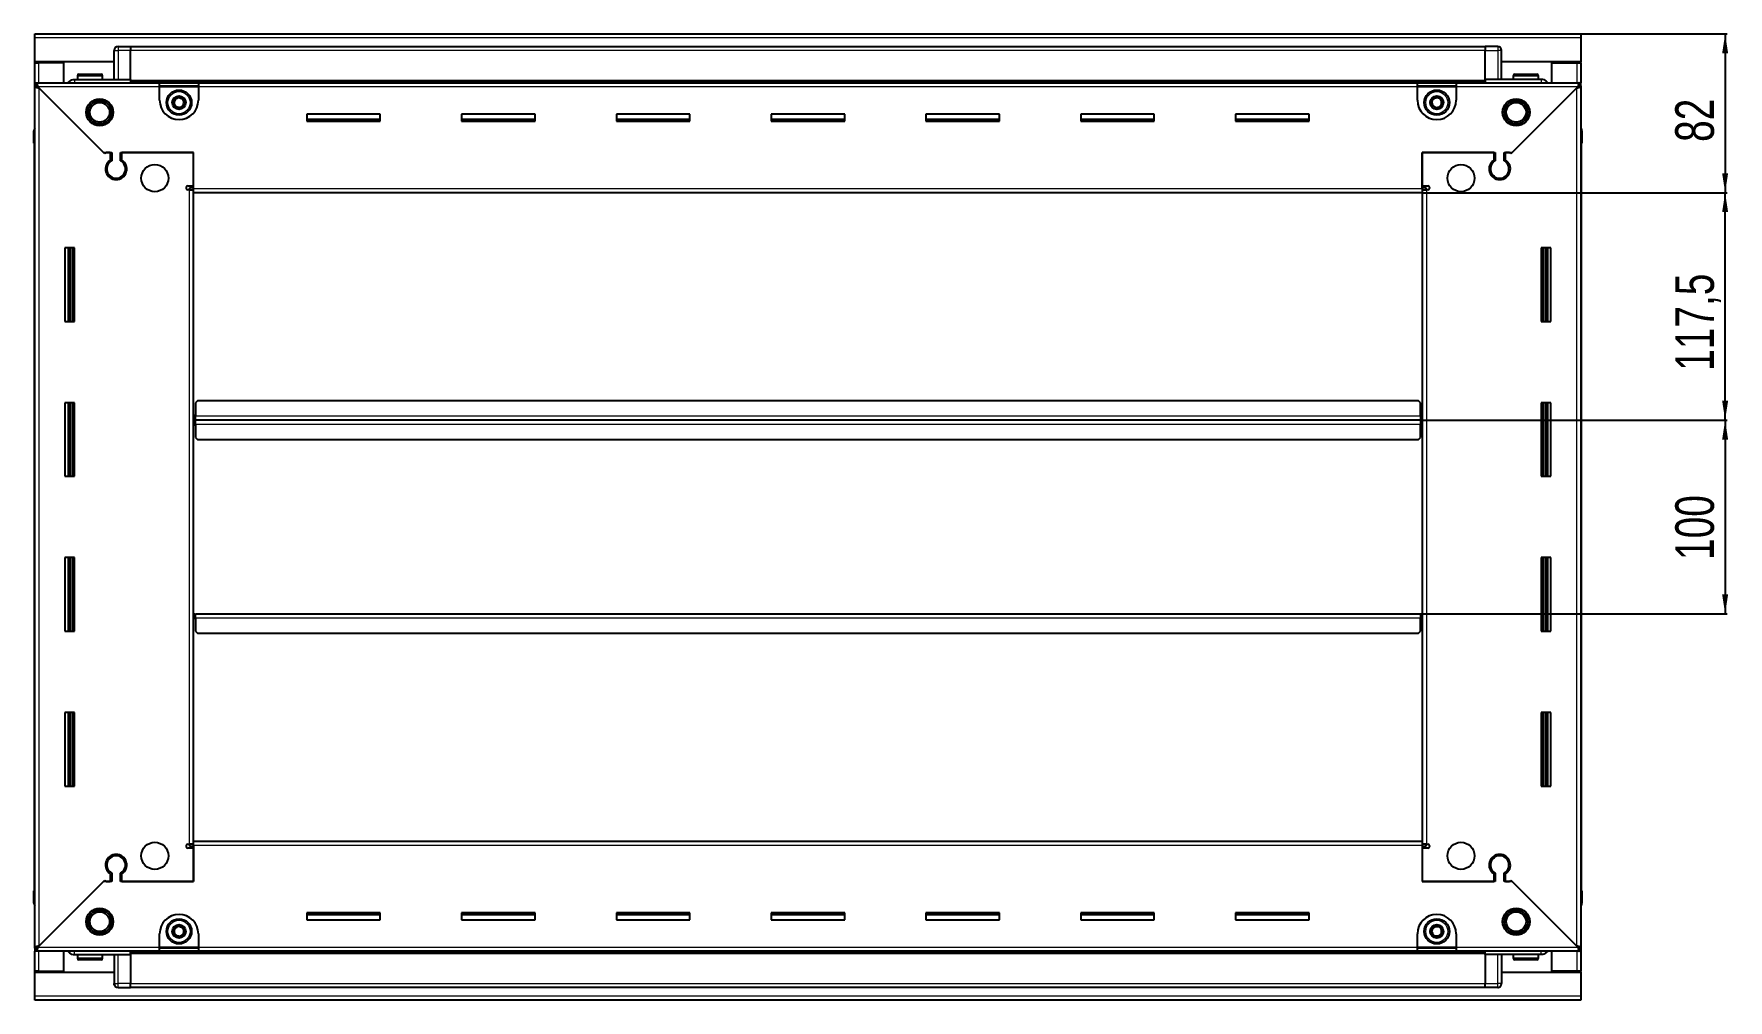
# Model space of a CAD drawing. Header units: millimetres. Extents: x 834 to 4467, y -609 to 1874.
# Drawn here: x 3591 to 4467, y 1227 to 1726 of the extents above; entities that cross this region are included whole.
import ezdxf

# ---------------------------------------------------------------- set-up
doc = ezdxf.new("R2010")
doc.units = ezdxf.units.MM
doc.layers.add('FORMAT', color=7, linetype='Continuous')
doc.styles.add('SLDTEXTSTYLE0', font='TXT', dxfattribs={"width": 0.75})
doc.dimstyles.new('SLDDIMSTYLE0', dxfattribs={"dimtxt": 20, "dimasz": 10, "dimexe": 0, "dimexo": 0.0625, "dimgap": 5, "dimtad": 2, "dimdec": 1, "dimrnd": 1e-09, "dimzin": 12, "dimdsep": 46, "dimtxsty": 'SLDTEXTSTYLE0', "dimsah": 1, "dimcen": 0.09, "dimadec": 0, "dimazin": 3, "dimtfac": 1, "dimtofl": 0, "dimtmove": 0, "dimatfit": 3, "dimfxl": 0, "dimfrac": 2, "dimtolj": 1, "dimtzin": 12, "dimarcsym": 0})

# ---------------------------------------------------------------- blocks, each defined once
blk = doc.blocks.new('_D_5')
at = {"layer": 'FORMAT'}
for p, q in [((4390.78, 1726.26), (4466.27, 1726.26)), ((4465.27, 1726.26), (4465.27, 1644.26)), ((4308.78, 1644.26), (4466.27, 1644.26))]:
    blk.add_line(p, q, dxfattribs=at)
for points in [[(4465.27, 1726.26), (4463.73, 1716.26), (4466.81, 1716.26)], [(4465.27, 1644.26), (4466.81, 1654.26), (4463.73, 1654.26)]]:
    blk.add_solid(points, dxfattribs=at)
at = {"layer": 'FORMAT', "insert": (4439.49, 1670.48), "char_height": 20, "attachment_point": 1, "rotation": 90, "style": 'SLDTEXTSTYLE0'}
blk.add_mtext('82', dxfattribs=at)
blk = doc.blocks.new('_D_6')
at = {"layer": 'FORMAT'}
for p, q in [((4308.78, 1644.26), (4466.27, 1644.26)), ((4465.27, 1526.76), (4465.27, 1644.26)), ((4307.78, 1526.76), (4466.27, 1526.76))]:
    blk.add_line(p, q, dxfattribs=at)
for points in [[(4465.27, 1644.26), (4463.73, 1634.26), (4466.81, 1634.26)], [(4465.27, 1526.76), (4466.81, 1536.76), (4463.73, 1536.76)]]:
    blk.add_solid(points, dxfattribs=at)
at = {"layer": 'FORMAT', "insert": (4439.49, 1552.26), "char_height": 20, "attachment_point": 1, "rotation": 90, "style": 'SLDTEXTSTYLE0'}
blk.add_mtext('117,5', dxfattribs=at)
blk = doc.blocks.new('_D_7')
at = {"layer": 'FORMAT'}
for p, q in [((4307.78, 1526.76), (4466.27, 1526.76)), ((4465.27, 1526.76), (4465.27, 1426.76)), ((4307.78, 1426.76), (4466.27, 1426.76))]:
    blk.add_line(p, q, dxfattribs=at)
for points in [[(4465.27, 1526.76), (4463.73, 1516.76), (4466.81, 1516.76)], [(4465.27, 1426.76), (4466.81, 1436.76), (4463.73, 1436.76)]]:
    blk.add_solid(points, dxfattribs=at)
at = {"layer": 'FORMAT', "insert": (4439.49, 1454.59), "char_height": 20, "attachment_point": 1, "rotation": 90, "style": 'SLDTEXTSTYLE0'}
blk.add_mtext('100', dxfattribs=at)

msp = doc.modelspace()

# ---------------------------------------------------------------- linework, layer by layer
at = {"color": 7, "linetype": 'Continuous', "lineweight": 25}
for p, q in [((3591.77, 1724.16), (3591.77, 1726.26)), ((3591.77, 1726.26), (4390.77, 1726.26)), ((4390.77, 1726.26), (4390.77, 1724.16)), ((3591.77, 1711.76), (3591.77, 1724.16)), ((3632.77, 1702.76), (3632.77, 1717.76)), ((3633.45, 1719.26), (3633.45, 1719.26)), ((3634.77, 1719.76), (3641.27, 1719.76)), ((3634.77, 1719.76), (3641.27, 1719.76)), ((3641.27, 1719.76), (3641.27, 1719.76)), ((3641.27, 1719.76), (3641.27, 1719.76)), ((3641.27, 1719.76), (3641.27, 1717.76)), ((4341.27, 1719.61), (3641.27, 1719.61)), ((3641.27, 1702.76), (3641.27, 1717.76)), ((4341.27, 1719.76), (4341.27, 1719.76)), ((4347.77, 1719.76), (4341.27, 1719.76)), ((4347.77, 1719.76), (4341.27, 1719.76)), ((4341.27, 1719.76), (4341.27, 1717.76)), ((4341.27, 1702.76), (4341.27, 1717.76)), ((4349.77, 1717.76), (4349.77, 1717.76)), ((4349.77, 1702.76), (4349.77, 1717.76)), ((4390.77, 1724.16), (4390.77, 1711.76)), ((3632.77, 1711.76), (3591.77, 1711.76)), ((3591.77, 1711.26), (3591.77, 1711.76)), ((3591.77, 1711.26), (3593.87, 1711.26)), ((3591.77, 1701.01), (3591.77, 1711.26)), ((3593.27, 1711.26), (3593.27, 1711.76)), ((3606.77, 1711.26), (3593.87, 1711.26)), ((3606.77, 1701.01), (3606.77, 1711.26)), ((4390.77, 1711.76), (4349.77, 1711.76)), ((4375.77, 1711.26), (4388.67, 1711.26)), ((4375.77, 1701.01), (4375.77, 1711.26)), ((4388.67, 1711.26), (4390.77, 1711.26)), ((4389.27, 1711.26), (4389.27, 1711.76)), ((4390.77, 1711.26), (4390.77, 1711.76)), ((4390.77, 1711.26), (4390.77, 1701.01)), ((3591.77, 1699.51), (3591.77, 1701.01)), ((3591.77, 1701.01), (3592.77, 1701.01)), ((3591.77, 1699.01), (3591.77, 1699.51)), ((3591.77, 1699.51), (3592.77, 1699.51)), ((3591.77, 1254.51), (3591.77, 1699.01)), ((3593.27, 1699.01), (3591.77, 1699.01)), ((3592.77, 1701.01), (3656.27, 1701.01)), ((3592.77, 1699.51), (3592.77, 1701.01)), ((3593.37, 1698.91), (3627.27, 1665.01)), ((3612.27, 1702.76), (3641.27, 1702.76)), ((3613.77, 1704.66), (3613.77, 1702.76)), ((3614.57, 1705.46), (3625.97, 1705.46)), ((3626.77, 1702.76), (3626.77, 1704.66)), ((3641.27, 1702.76), (3641.27, 1702.26)), ((3641.27, 1701.61), (4341.27, 1701.61)), ((3656.27, 1698.91), (3656.27, 1701.01)), ((3656.27, 1701.01), (3676.27, 1701.01)), ((3656.27, 1699.51), (3676.27, 1699.51)), ((3656.27, 1692.01), (3656.27, 1698.91)), ((3676.27, 1701.01), (4306.27, 1701.01)), ((3676.27, 1701.01), (3676.27, 1698.91)), ((3676.27, 1698.91), (3676.27, 1692.01)), ((4306.27, 1698.91), (4306.27, 1701.01)), ((4306.27, 1701.01), (4326.27, 1701.01)), ((4306.27, 1699.51), (4326.27, 1699.51)), ((4306.27, 1692.01), (4306.27, 1698.91)), ((4326.27, 1701.01), (4389.77, 1701.01)), ((4326.27, 1701.01), (4326.27, 1698.91)), ((4326.27, 1698.91), (4326.27, 1692.01)), ((4341.27, 1702.76), (4341.27, 1702.26)), ((4370.27, 1702.76), (4341.27, 1702.76)), ((4355.27, 1665.01), (4389.17, 1698.91)), ((4355.77, 1704.66), (4355.77, 1702.76)), ((4356.57, 1705.46), (4367.97, 1705.46)), ((4368.77, 1702.76), (4368.77, 1704.66)), ((4389.27, 1699.01), (4390.77, 1699.01)), ((4389.77, 1699.51), (4389.77, 1701.01)), ((4389.77, 1701.01), (4390.77, 1701.01)), ((4389.77, 1699.51), (4390.77, 1699.51)), ((4390.77, 1699.51), (4390.77, 1701.01)), ((4390.77, 1699.51), (4390.77, 1699.01)), ((4390.77, 1699.01), (4390.77, 1254.51)), ((3627.97, 1664.31), (3593.87, 1698.41)), ((4388.67, 1698.41), (4354.57, 1664.31)), ((3770.27, 1684.76), (3732.27, 1684.76)), ((3732.27, 1684.76), (3732.27, 1681.26)), ((3770.27, 1682.01), (3732.27, 1682.01)), ((3732.27, 1681.26), (3770.27, 1681.26)), ((3770.27, 1681.26), (3770.27, 1684.76)), ((3850.27, 1684.76), (3812.27, 1684.76)), ((3812.27, 1684.76), (3812.27, 1681.26)), ((3850.27, 1682.01), (3812.27, 1682.01)), ((3812.27, 1681.26), (3850.27, 1681.26)), ((3850.27, 1681.26), (3850.27, 1684.76)), ((3930.27, 1684.76), (3892.27, 1684.76)), ((3892.27, 1684.76), (3892.27, 1681.26)), ((3930.27, 1682.01), (3892.27, 1682.01)), ((3892.27, 1681.26), (3930.27, 1681.26)), ((3930.27, 1681.26), (3930.27, 1684.76)), ((4010.27, 1684.76), (3972.27, 1684.76)), ((3972.27, 1684.76), (3972.27, 1681.26)), ((4010.27, 1682.01), (3972.27, 1682.01)), ((3972.27, 1681.26), (4010.27, 1681.26)), ((4010.27, 1681.26), (4010.27, 1684.76)), ((4090.27, 1684.76), (4052.27, 1684.76)), ((4052.27, 1684.76), (4052.27, 1681.26)), ((4090.27, 1682.01), (4052.27, 1682.01)), ((4052.27, 1681.26), (4090.27, 1681.26)), ((4090.27, 1681.26), (4090.27, 1684.76)), ((4170.27, 1684.76), (4132.27, 1684.76)), ((4132.27, 1684.76), (4132.27, 1681.26)), ((4170.27, 1682.01), (4132.27, 1682.01)), ((4132.27, 1681.26), (4170.27, 1681.26)), ((4170.27, 1681.26), (4170.27, 1684.76)), ((4250.27, 1684.76), (4212.27, 1684.76)), ((4212.27, 1684.76), (4212.27, 1681.26)), ((4250.27, 1682.01), (4212.27, 1682.01)), ((4212.27, 1681.26), (4250.27, 1681.26)), ((4250.27, 1681.26), (4250.27, 1684.76)), ((3591.27, 1676.26), (3591.27, 1669.76)), ((3591.27, 1669.76), (3591.27, 1676.26)), ((4390.77, 1677.58), (4390.77, 1677.58)), ((4391.27, 1676.26), (4391.27, 1669.76)), ((4391.27, 1669.76), (4391.27, 1676.26)), ((3591.27, 1669.76), (3591.27, 1669.76)), ((3591.77, 1669.76), (3591.27, 1669.76)), ((3591.42, 1669.76), (3591.42, 1283.76)), ((3627.27, 1665.01), (3631.47, 1665.01)), ((3628.67, 1665.01), (3627.97, 1664.31)), ((3630.77, 1665.01), (3628.67, 1665.01)), ((3630.77, 1665.01), (3630.77, 1661.12)), ((3631.47, 1665.01), (3631.47, 1660.72)), ((3636.07, 1665.01), (3673.77, 1665.01)), ((3636.07, 1660.72), (3636.07, 1665.01)), ((3636.77, 1661.12), (3636.77, 1665.01)), ((3673.77, 1665.01), (3636.77, 1665.01)), ((3673.77, 1646.36), (3673.77, 1665.01)), ((3673.77, 1647.76), (3673.77, 1665.01)), ((4308.77, 1665.01), (4346.47, 1665.01)), ((4308.77, 1646.36), (4308.77, 1665.01)), ((4308.77, 1665.01), (4308.77, 1647.76)), ((4345.77, 1665.01), (4308.77, 1665.01)), ((4345.77, 1665.01), (4345.77, 1661.12)), ((4346.47, 1665.01), (4346.47, 1660.72)), ((4351.07, 1665.01), (4355.27, 1665.01)), ((4351.07, 1660.72), (4351.07, 1665.01)), ((4353.87, 1665.01), (4351.77, 1665.01)), ((4351.77, 1661.12), (4351.77, 1665.01)), ((4354.57, 1664.31), (4353.87, 1665.01)), ((4390.77, 1669.76), (4391.27, 1669.76)), ((4391.12, 1283.76), (4391.12, 1669.76)), ((4391.27, 1669.76), (4391.27, 1669.76)), ((4391.27, 1669.76), (4391.27, 1669.76)), ((3631.77, 1652.14), (3631.77, 1651.38)), ((3670.92, 1647.76), (3673.77, 1647.76)), ((3673.77, 1646.76), (3671.77, 1646.76)), ((3671.77, 1646.76), (3671.77, 1645.76)), ((3673.77, 1644.26), (3673.77, 1646.36)), ((4308.77, 1647.76), (4311.62, 1647.76)), ((4310.77, 1646.76), (4308.77, 1646.76)), ((4308.77, 1646.36), (4308.77, 1644.26)), ((4310.77, 1645.76), (4310.77, 1646.76)), ((4350.77, 1652.14), (4350.77, 1651.38)), ((3671.67, 1645.76), (3670.92, 1645.76)), ((3671.67, 1645.76), (3673.77, 1645.76)), ((4308.77, 1644.26), (3673.77, 1644.26)), ((3673.77, 1309.26), (3673.77, 1644.26)), ((4308.77, 1645.76), (4310.87, 1645.76)), ((4308.77, 1644.26), (4308.77, 1309.26)), ((4311.62, 1645.76), (4310.87, 1645.76)), ((3612.27, 1615.76), (3607.27, 1615.76)), ((3607.27, 1615.76), (3607.27, 1577.76)), ((3609.42, 1577.76), (3609.42, 1615.76)), ((3611.21, 1577.76), (3611.21, 1615.76)), ((3611.25, 1577.76), (3611.25, 1615.76)), ((3612.27, 1577.76), (3612.27, 1615.76)), ((4370.27, 1615.76), (4370.27, 1577.76)), ((4375.27, 1615.76), (4370.27, 1615.76)), ((4371.29, 1615.76), (4371.29, 1577.76)), ((4371.33, 1615.76), (4371.33, 1577.76)), ((4373.12, 1615.76), (4373.12, 1577.76)), ((4375.27, 1577.76), (4375.27, 1615.76)), ((3607.27, 1577.76), (3612.27, 1577.76)), ((4370.27, 1577.76), (4375.27, 1577.76)), ((3612.27, 1535.76), (3607.27, 1535.76)), ((3607.27, 1535.76), (3607.27, 1497.76)), ((3609.42, 1497.76), (3609.42, 1535.76)), ((3611.21, 1497.76), (3611.21, 1535.76)), ((3611.25, 1497.76), (3611.25, 1535.76)), ((3612.27, 1497.76), (3612.27, 1535.76)), ((3675.77, 1536.76), (3674.77, 1535.76)), ((3674.77, 1535.76), (3674.77, 1528.86)), ((4306.77, 1536.76), (3675.77, 1536.76)), ((4307.77, 1535.76), (4306.77, 1536.76)), ((4307.77, 1528.86), (4307.77, 1535.76)), ((4370.27, 1535.76), (4370.27, 1497.76)), ((4375.27, 1535.76), (4370.27, 1535.76)), ((4371.29, 1535.76), (4371.29, 1497.76)), ((4371.33, 1535.76), (4371.33, 1497.76)), ((4373.12, 1535.76), (4373.12, 1497.76)), ((4375.27, 1497.76), (4375.27, 1535.76)), ((3674.52, 1526.76), (3673.77, 1526.76)), ((3674.77, 1529.61), (3674.52, 1529.61)), ((3674.52, 1529.61), (3674.52, 1526.76)), ((3674.52, 1526.76), (3674.52, 1523.91)), ((3674.52, 1523.91), (3674.77, 1523.91)), ((3674.77, 1526.76), (3674.77, 1528.86)), ((3674.77, 1524.66), (3674.77, 1526.76)), ((4307.77, 1526.76), (3674.77, 1526.76)), ((3674.77, 1524.66), (3674.77, 1517.76)), ((4308.02, 1529.61), (4307.77, 1529.61)), ((4307.77, 1528.86), (4307.77, 1526.76)), ((4307.77, 1526.76), (4307.77, 1524.66)), ((4307.77, 1517.76), (4307.77, 1524.66)), ((4307.77, 1523.91), (4308.02, 1523.91)), ((4308.02, 1526.76), (4308.02, 1529.61)), ((4308.02, 1523.91), (4308.02, 1526.76)), ((4308.77, 1526.76), (4308.02, 1526.76)), ((3674.77, 1517.76), (3675.77, 1516.76)), ((3675.77, 1516.76), (4306.77, 1516.76)), ((4306.77, 1516.76), (4307.77, 1517.76)), ((3607.27, 1497.76), (3612.27, 1497.76)), ((4370.27, 1497.76), (4375.27, 1497.76)), ((3612.27, 1455.76), (3607.27, 1455.76)), ((3607.27, 1455.76), (3607.27, 1417.76)), ((3609.42, 1417.76), (3609.42, 1455.76)), ((3611.21, 1417.76), (3611.21, 1455.76)), ((3611.25, 1417.76), (3611.25, 1455.76)), ((3612.27, 1417.76), (3612.27, 1455.76)), ((4370.27, 1455.76), (4370.27, 1417.76)), ((4375.27, 1455.76), (4370.27, 1455.76)), ((4371.29, 1455.76), (4371.29, 1417.76)), ((4371.33, 1455.76), (4371.33, 1417.76)), ((4373.12, 1455.76), (4373.12, 1417.76)), ((4375.27, 1417.76), (4375.27, 1455.76)), ((3673.77, 1426.76), (3674.52, 1426.76)), ((3674.52, 1426.76), (3674.52, 1423.91)), ((3674.52, 1423.91), (3674.77, 1423.91)), ((3674.77, 1424.66), (3674.77, 1426.76)), ((3674.77, 1426.76), (4307.77, 1426.76)), ((3674.77, 1424.66), (3674.77, 1417.76)), ((4307.77, 1426.76), (4307.77, 1424.66)), ((4307.77, 1417.76), (4307.77, 1424.66)), ((4307.77, 1423.91), (4308.02, 1423.91)), ((4308.02, 1423.91), (4308.02, 1426.76)), ((4308.02, 1426.76), (4308.77, 1426.76)), ((3607.27, 1417.76), (3612.27, 1417.76)), ((3674.77, 1417.76), (3675.77, 1416.76)), ((3675.77, 1416.76), (4306.77, 1416.76)), ((4306.77, 1416.76), (4307.77, 1417.76)), ((4370.27, 1417.76), (4375.27, 1417.76)), ((3612.27, 1375.76), (3607.27, 1375.76)), ((3607.27, 1375.76), (3607.27, 1337.76)), ((3609.42, 1337.76), (3609.42, 1375.76)), ((3611.21, 1337.76), (3611.21, 1375.76)), ((3611.25, 1337.76), (3611.25, 1375.76)), ((3612.27, 1337.76), (3612.27, 1375.76)), ((4370.27, 1375.76), (4370.27, 1337.76)), ((4375.27, 1375.76), (4370.27, 1375.76)), ((4371.29, 1375.76), (4371.29, 1337.76)), ((4371.33, 1375.76), (4371.33, 1337.76)), ((4373.12, 1375.76), (4373.12, 1337.76)), ((4375.27, 1337.76), (4375.27, 1375.76)), ((3607.27, 1337.76), (3612.27, 1337.76)), ((4370.27, 1337.76), (4375.27, 1337.76)), ((3670.92, 1307.76), (3671.67, 1307.76)), ((3673.77, 1305.76), (3670.92, 1305.76)), ((3673.77, 1307.76), (3671.67, 1307.76)), ((3671.77, 1307.76), (3671.77, 1306.76)), ((3671.77, 1306.76), (3673.77, 1306.76)), ((3673.77, 1307.16), (3673.77, 1309.26)), ((3673.77, 1309.26), (4308.77, 1309.26)), ((3673.77, 1307.16), (3673.77, 1288.51)), ((3673.77, 1288.51), (3673.77, 1305.76)), ((4308.77, 1309.26), (4308.77, 1307.16)), ((4310.87, 1307.76), (4308.77, 1307.76)), ((4308.77, 1307.16), (4308.77, 1288.51)), ((4308.77, 1306.76), (4310.77, 1306.76)), ((4308.77, 1305.76), (4308.77, 1288.51)), ((4311.62, 1305.76), (4308.77, 1305.76)), ((4310.77, 1306.76), (4310.77, 1307.76)), ((4310.87, 1307.76), (4311.62, 1307.76)), ((3631.77, 1302.13), (3631.77, 1301.37)), ((4350.77, 1302.13), (4350.77, 1301.37)), ((3627.27, 1288.51), (3593.37, 1254.61)), ((3593.87, 1255.11), (3627.97, 1289.21)), ((3631.47, 1288.51), (3627.27, 1288.51)), ((3627.97, 1289.21), (3628.67, 1288.51)), ((3628.67, 1288.51), (3630.77, 1288.51)), ((3630.77, 1292.4), (3630.77, 1288.51)), ((3631.47, 1292.79), (3631.47, 1288.51)), ((3636.07, 1288.51), (3636.07, 1292.79)), ((3673.77, 1288.51), (3636.07, 1288.51)), ((3636.77, 1288.51), (3636.77, 1292.4)), ((3636.77, 1288.51), (3673.77, 1288.51)), ((4346.47, 1288.51), (4308.77, 1288.51)), ((4308.77, 1288.51), (4345.77, 1288.51)), ((4345.77, 1292.4), (4345.77, 1288.51)), ((4346.47, 1292.79), (4346.47, 1288.51)), ((4351.07, 1288.51), (4351.07, 1292.79)), ((4355.27, 1288.51), (4351.07, 1288.51)), ((4351.77, 1288.51), (4351.77, 1292.4)), ((4351.77, 1288.51), (4353.87, 1288.51)), ((4353.87, 1288.51), (4354.57, 1289.21)), ((4354.57, 1289.21), (4388.67, 1255.11)), ((4389.17, 1254.61), (4355.27, 1288.51)), ((3591.27, 1283.76), (3591.27, 1283.76)), ((3591.27, 1277.26), (3591.27, 1283.76)), ((3591.27, 1283.76), (3591.27, 1283.76)), ((3591.27, 1283.76), (3591.27, 1277.26)), ((3591.77, 1283.76), (3591.27, 1283.76)), ((4390.77, 1283.76), (4391.27, 1283.76)), ((4391.27, 1283.76), (4391.27, 1283.76)), ((4391.27, 1277.26), (4391.27, 1283.76)), ((4391.27, 1283.76), (4391.27, 1277.26)), ((3591.77, 1275.93), (3591.77, 1275.93)), ((3770.27, 1272.26), (3732.27, 1272.26)), ((3732.27, 1272.26), (3732.27, 1268.76)), ((3732.27, 1271.51), (3770.27, 1271.51)), ((3770.27, 1268.76), (3770.27, 1272.26)), ((3850.27, 1272.26), (3812.27, 1272.26)), ((3812.27, 1272.26), (3812.27, 1268.76)), ((3812.27, 1271.51), (3850.27, 1271.51)), ((3850.27, 1268.76), (3850.27, 1272.26)), ((3930.27, 1272.26), (3892.27, 1272.26)), ((3892.27, 1272.26), (3892.27, 1268.76)), ((3892.27, 1271.51), (3930.27, 1271.51)), ((3930.27, 1268.76), (3930.27, 1272.26)), ((4010.27, 1272.26), (3972.27, 1272.26)), ((3972.27, 1272.26), (3972.27, 1268.76)), ((3972.27, 1271.51), (4010.27, 1271.51)), ((4010.27, 1268.76), (4010.27, 1272.26)), ((4090.27, 1272.26), (4052.27, 1272.26)), ((4052.27, 1272.26), (4052.27, 1268.76)), ((4052.27, 1271.51), (4090.27, 1271.51)), ((4090.27, 1268.76), (4090.27, 1272.26)), ((4170.27, 1272.26), (4132.27, 1272.26)), ((4132.27, 1272.26), (4132.27, 1268.76)), ((4132.27, 1271.51), (4170.27, 1271.51)), ((4170.27, 1268.76), (4170.27, 1272.26)), ((4250.27, 1272.26), (4212.27, 1272.26)), ((4212.27, 1272.26), (4212.27, 1268.76)), ((4212.27, 1271.51), (4250.27, 1271.51)), ((4250.27, 1268.76), (4250.27, 1272.26)), ((3656.27, 1254.61), (3656.27, 1261.51)), ((3676.27, 1261.51), (3676.27, 1254.61)), ((3732.27, 1268.76), (3770.27, 1268.76)), ((3812.27, 1268.76), (3850.27, 1268.76)), ((3892.27, 1268.76), (3930.27, 1268.76)), ((3972.27, 1268.76), (4010.27, 1268.76)), ((4052.27, 1268.76), (4090.27, 1268.76)), ((4132.27, 1268.76), (4170.27, 1268.76)), ((4212.27, 1268.76), (4250.27, 1268.76)), ((4306.27, 1254.61), (4306.27, 1261.51)), ((4326.27, 1261.51), (4326.27, 1254.61)), ((3591.77, 1254.01), (3591.77, 1254.51)), ((3593.27, 1254.51), (3591.77, 1254.51)), ((3591.77, 1254.01), (3591.77, 1252.51)), ((3592.77, 1254.01), (3591.77, 1254.01)), ((3591.77, 1242.26), (3591.77, 1252.51)), ((3592.77, 1252.51), (3591.77, 1252.51)), ((3592.77, 1254.01), (3592.77, 1252.51)), ((3656.27, 1252.51), (3592.77, 1252.51)), ((3606.77, 1242.26), (3606.77, 1252.51)), ((3656.27, 1252.51), (3656.27, 1254.61)), ((3676.27, 1254.01), (3656.27, 1254.01)), ((3676.27, 1252.51), (3656.27, 1252.51)), ((3676.27, 1254.61), (3676.27, 1252.51)), ((4306.27, 1252.51), (3676.27, 1252.51)), ((4306.27, 1252.51), (4306.27, 1254.61)), ((4326.27, 1254.01), (4306.27, 1254.01)), ((4326.27, 1252.51), (4306.27, 1252.51)), ((4326.27, 1254.61), (4326.27, 1252.51)), ((4389.77, 1252.51), (4326.27, 1252.51)), ((4375.77, 1242.26), (4375.77, 1252.51)), ((4389.27, 1254.51), (4390.77, 1254.51)), ((4389.77, 1254.01), (4389.77, 1252.51)), ((4390.77, 1254.01), (4389.77, 1254.01)), ((4390.77, 1252.51), (4389.77, 1252.51)), ((4390.77, 1254.51), (4390.77, 1254.01)), ((4390.77, 1254.01), (4390.77, 1252.51)), ((4390.77, 1252.51), (4390.77, 1242.26)), ((3612.27, 1250.76), (3641.27, 1250.76)), ((3613.77, 1250.76), (3613.77, 1248.86)), ((3618.34, 1248.06), (3614.57, 1248.06)), ((3625.97, 1248.06), (3618.34, 1248.06)), ((3626.77, 1248.86), (3626.77, 1250.76)), ((3632.77, 1250.76), (3632.77, 1235.76)), ((4341.27, 1251.91), (3641.27, 1251.91)), ((3641.27, 1250.76), (3641.27, 1251.26)), ((3641.27, 1250.76), (3641.27, 1235.76)), ((4341.27, 1250.76), (4341.27, 1251.26)), ((4370.27, 1250.76), (4341.27, 1250.76)), ((4341.27, 1250.76), (4341.27, 1235.76)), ((4349.77, 1250.76), (4349.77, 1235.76)), ((4355.77, 1250.76), (4355.77, 1248.86)), ((4363.56, 1248.06), (4356.57, 1248.06)), ((4367.97, 1248.06), (4363.56, 1248.06)), ((4368.77, 1248.86), (4368.77, 1250.76)), ((3593.87, 1242.26), (3591.77, 1242.26)), ((3591.77, 1241.76), (3591.77, 1242.26)), ((3591.77, 1229.36), (3591.77, 1241.76)), ((3591.77, 1241.76), (3632.77, 1241.76)), ((3593.27, 1241.76), (3593.27, 1242.26)), ((3593.87, 1242.26), (3606.77, 1242.26)), ((3632.77, 1235.76), (3632.77, 1235.76)), ((3641.27, 1233.76), (3641.27, 1235.76)), ((4341.27, 1233.76), (4341.27, 1235.76)), ((4349.77, 1241.76), (4390.77, 1241.76)), ((4388.67, 1242.26), (4375.77, 1242.26)), ((4390.77, 1242.26), (4388.67, 1242.26)), ((4389.27, 1241.76), (4389.27, 1242.26)), ((4390.77, 1241.76), (4390.77, 1242.26)), ((4390.77, 1241.76), (4390.77, 1229.36)), ((3591.77, 1227.26), (3591.77, 1229.36)), ((4390.77, 1227.26), (3591.77, 1227.26)), ((3634.77, 1233.76), (3641.27, 1233.76)), ((3634.77, 1233.76), (3641.27, 1233.76)), ((3641.27, 1233.91), (4341.27, 1233.91)), ((3641.27, 1233.76), (3641.27, 1233.76)), ((4347.77, 1233.76), (4341.27, 1233.76)), ((4341.27, 1233.76), (4341.27, 1233.76)), ((4341.27, 1233.76), (4341.27, 1233.76)), ((4347.77, 1233.76), (4341.27, 1233.76)), ((4349.09, 1234.26), (4349.09, 1234.26)), ((4390.77, 1229.36), (4390.77, 1227.26))]:
    msp.add_line(p, q, dxfattribs=at)
at = {"color": 8, "linetype": 'Continuous', "lineweight": 18}
for p, q in [((4390.77, 1724.16), (3591.77, 1724.16)), ((3632.77, 1717.76), (3634.77, 1717.76)), ((3634.77, 1719.76), (3634.77, 1717.76)), ((3634.77, 1717.76), (3634.77, 1702.76)), ((3641.27, 1717.76), (3634.77, 1717.76)), ((4341.27, 1717.61), (3641.27, 1717.61)), ((4341.27, 1717.76), (4347.77, 1717.76)), ((4347.77, 1719.76), (4347.77, 1717.76)), ((4347.77, 1717.76), (4347.77, 1702.76)), ((4349.77, 1717.76), (4347.77, 1717.76)), ((3593.87, 1711.26), (3593.87, 1711.76)), ((3593.87, 1701.01), (3593.87, 1711.26)), ((4388.67, 1711.76), (4388.67, 1711.26)), ((4388.67, 1711.26), (4388.67, 1701.01)), ((3656.27, 1698.91), (3593.37, 1698.91)), ((3613.77, 1704.66), (3626.77, 1704.66)), ((4341.27, 1702.26), (3641.27, 1702.26)), ((4341.27, 1701.02), (3641.27, 1701.02)), ((3656.27, 1698.91), (3676.27, 1698.91)), ((4306.27, 1698.91), (3676.27, 1698.91)), ((4306.27, 1698.91), (4326.27, 1698.91)), ((4389.17, 1698.91), (4326.27, 1698.91)), ((4355.77, 1704.66), (4368.77, 1704.66)), ((3593.87, 1698.41), (3593.87, 1255.11)), ((4388.67, 1255.11), (4388.67, 1698.41)), ((3591.77, 1676.26), (3591.27, 1676.26)), ((4390.77, 1676.26), (4391.27, 1676.26)), ((3673.77, 1646.36), (4308.77, 1646.36)), ((3671.67, 1307.76), (3671.67, 1645.76)), ((4310.87, 1645.76), (4310.87, 1307.76)), ((3608.77, 1615.76), (3608.77, 1577.76)), ((3610.01, 1615.76), (3610.01, 1577.76)), ((4372.53, 1577.76), (4372.53, 1615.76)), ((4373.77, 1577.76), (4373.77, 1615.76)), ((3608.77, 1535.76), (3608.77, 1497.76)), ((3610.01, 1535.76), (3610.01, 1497.76)), ((4372.53, 1497.76), (4372.53, 1535.76)), ((4373.77, 1497.76), (4373.77, 1535.76)), ((4307.77, 1528.86), (3674.77, 1528.86)), ((3674.77, 1524.66), (4307.77, 1524.66)), ((3608.77, 1455.76), (3608.77, 1417.76)), ((3610.01, 1455.76), (3610.01, 1417.76)), ((4372.53, 1417.76), (4372.53, 1455.76)), ((4373.77, 1417.76), (4373.77, 1455.76)), ((3674.77, 1424.66), (4307.77, 1424.66)), ((3608.77, 1375.76), (3608.77, 1337.76)), ((3610.01, 1375.76), (3610.01, 1337.76)), ((4372.53, 1337.76), (4372.53, 1375.76)), ((4373.77, 1337.76), (4373.77, 1375.76)), ((4308.77, 1307.16), (3673.77, 1307.16)), ((3591.77, 1277.26), (3591.27, 1277.26)), ((4390.77, 1277.26), (4391.27, 1277.26)), ((3593.37, 1254.61), (3656.27, 1254.61)), ((3593.87, 1242.26), (3593.87, 1252.51)), ((3641.27, 1252.49), (4341.27, 1252.49)), ((3676.27, 1254.61), (3656.27, 1254.61)), ((3676.27, 1254.61), (4306.27, 1254.61)), ((4326.27, 1254.61), (4306.27, 1254.61)), ((4326.27, 1254.61), (4389.17, 1254.61)), ((4388.67, 1252.51), (4388.67, 1242.26)), ((3618.07, 1248.86), (3613.77, 1248.86)), ((3626.77, 1248.86), (3618.07, 1248.86)), ((3634.77, 1235.76), (3634.77, 1250.76)), ((3641.27, 1251.26), (4341.27, 1251.26)), ((4347.77, 1235.76), (4347.77, 1250.76)), ((4363.74, 1248.86), (4355.77, 1248.86)), ((4368.77, 1248.86), (4363.74, 1248.86)), ((3593.87, 1241.76), (3593.87, 1242.26)), ((3632.77, 1235.76), (3634.77, 1235.76)), ((3641.27, 1235.76), (3634.77, 1235.76)), ((3634.77, 1233.76), (3634.77, 1235.76)), ((3641.27, 1235.91), (4341.27, 1235.91)), ((4341.27, 1235.76), (4347.77, 1235.76)), ((4349.77, 1235.76), (4347.77, 1235.76)), ((4347.77, 1233.76), (4347.77, 1235.76)), ((4388.67, 1242.26), (4388.67, 1241.76)), ((4390.77, 1229.36), (3591.77, 1229.36))]:
    msp.add_line(p, q, dxfattribs=at)
at = {"color": 7, "linetype": 'Continuous', "lineweight": 25, "flags": 128}
msp.add_lwpolyline([(3632.92, 1235.01), (3632.81, 1235.37), (3632.77, 1235.76)], dxfattribs=at)
at = {"color": 7, "linetype": 'Continuous', "lineweight": 25}
for centre, radius in [((3625.27, 1685.76), 7), ((3625.27, 1685.76), 6.03), ((3625.27, 1685.76), 5.1), ((3666.27, 1690.76), 6.5), ((3666.27, 1690.76), 3.46), ((4316.27, 1690.76), 6.5), ((4316.27, 1690.76), 3.46), ((4357.27, 1685.76), 7), ((4357.27, 1685.76), 6.02), ((4357.27, 1685.76), 5.1), ((3653.77, 1651.76), 7), ((4328.77, 1651.76), 7), ((3653.77, 1301.76), 7), ((4328.77, 1301.76), 7), ((3625.27, 1267.76), 7), ((3625.27, 1267.76), 6.03), ((3625.27, 1267.76), 5.1), ((4357.27, 1267.76), 7), ((4357.27, 1267.76), 6.02), ((4357.27, 1267.76), 5.1), ((3666.27, 1262.76), 6.5), ((3666.27, 1262.76), 3.46), ((4316.27, 1262.76), 6.5), ((4316.27, 1262.76), 3.46)]:
    msp.add_circle(centre, radius, dxfattribs=at)
at = {"color": 8, "linetype": 'Continuous', "lineweight": 18}
for centre in [(3666.27, 1690.76), (4316.27, 1690.76), (3666.27, 1262.76), (4316.27, 1262.76)]:
    msp.add_circle(centre, 5.7, dxfattribs=at)
at = {"color": 7, "linetype": 'Continuous', "lineweight": 25}
for centre, radius, start, end in [((3634.77, 1717.76), 2, 90, 180), ((3634.77, 1717.76), 2, 90, 131.40962), ((4347.77, 1717.76), 2, 0, 90), ((3614.57, 1704.66), 0.8, 90, 180), ((3625.97, 1704.66), 0.8, 0, 90), ((3632.57, 1702.96), 0.2, 270, 0), ((4349.97, 1702.96), 0.2, 180, 270), ((4356.57, 1704.66), 0.8, 90, 180), ((4367.97, 1704.66), 0.8, 0, 90), ((3666.27, 1692.01), 10, 180, 270), ((3666.27, 1690.76), 2.5, 134.01559, 194.01559), ((3666.27, 1690.76), 2.5, 194.01559, 254.01559), ((3666.27, 1690.76), 2.5, 74.01559, 134.01559), ((3666.27, 1692.01), 10, 270, 0), ((3666.27, 1690.76), 2.5, 14.01559, 74.01559), ((3666.27, 1690.76), 2.5, 314.01559, 14.01559), ((4316.27, 1692.01), 10, 180, 270), ((4316.27, 1690.76), 2.5, 160.11158, 220.11158), ((4316.27, 1690.76), 2.5, 100.11158, 160.11158), ((4316.27, 1690.76), 2.5, 40.11158, 100.11158), ((4316.27, 1692.01), 10, 270, 0), ((4316.27, 1690.76), 2.5, 280.11158, 340.11158), ((4316.27, 1690.76), 2.5, 340.11158, 40.11158), ((3666.27, 1690.76), 2.5, 254.01559, 314.01559), ((4316.27, 1690.76), 2.5, 220.11158, 280.11158), ((3593.27, 1676.26), 2, 138.57492, 180), ((3593.27, 1676.26), 2, 138.59038, 180), ((4389.27, 1676.26), 2, 0, 41.40962), ((4389.27, 1676.26), 2, 0, 41.39416), ((3633.77, 1656.51), 5.5, 123.05573, 56.94427), ((3633.77, 1656.51), 4.8, 118.63099, 61.36901), ((4348.77, 1656.51), 5.5, 123.05573, 56.94427), ((4348.77, 1656.51), 4.8, 118.63099, 61.36901), ((3670.92, 1646.76), 1, 90, 270), ((4311.62, 1646.76), 1, 270, 90), ((3670.92, 1306.76), 1, 90, 270), ((4311.62, 1306.76), 1, 270, 90), ((3633.77, 1297.01), 5.5, 303.05573, 236.94427), ((3633.77, 1297.01), 4.8, 298.63099, 241.36901), ((4348.77, 1297.01), 5.5, 303.05573, 236.94427), ((4348.77, 1297.01), 4.8, 298.63099, 241.36901), ((3593.27, 1277.26), 2, 180, 221.39416), ((3666.27, 1261.51), 10, 90, 180), ((3666.27, 1261.51), 10, 0, 90), ((4316.27, 1261.51), 10, 90, 180), ((4316.27, 1261.51), 10, 0, 90), ((4389.27, 1277.26), 2, 318.57492, 360), ((4389.27, 1277.26), 2, 318.59038, 0), ((3666.27, 1262.76), 2.5, 127.47401, 187.47401), ((3666.27, 1262.76), 2.5, 187.47401, 247.47401), ((3666.27, 1262.76), 2.5, 67.47401, 127.47401), ((3666.27, 1262.76), 2.5, 7.47401, 67.47401), ((3666.27, 1262.76), 2.5, 307.47401, 7.47401), ((4316.27, 1262.76), 2.5, 147.04236, 207.04236), ((4316.27, 1262.76), 2.5, 207.04236, 267.04236), ((4316.27, 1262.76), 2.5, 87.04236, 147.04236), ((4316.27, 1262.76), 2.5, 267.04236, 327.04236), ((4316.27, 1262.76), 2.5, 27.04236, 87.04236), ((4316.27, 1262.76), 2.5, 327.04236, 27.04236), ((3666.27, 1262.76), 2.5, 247.47401, 307.47401), ((3614.57, 1248.86), 0.8, 180, 270), ((3625.97, 1248.86), 0.8, 270, 360), ((3632.57, 1250.56), 0.2, 0, 90), ((4349.97, 1250.56), 0.2, 90, 180), ((4356.57, 1248.86), 0.8, 180, 270), ((4367.97, 1248.86), 0.8, 270, 0), ((3634.77, 1235.76), 2, 180, 270), ((4347.77, 1235.76), 2, 270, 0), ((4347.77, 1235.76), 2, 270, 288.58003), ((4347.77, 1235.76), 2, 303.94202, 311.40962)]:
    msp.add_arc(centre, radius, start, end, dxfattribs=at)
for points, knots in [([(3591.77, 1699.01), (3591.8, 1698.96), (3591.85, 1698.87), (3592.24, 1698.74), (3592.8, 1698.61), (3593.38, 1698.5), (3593.74, 1698.43), (3593.87, 1698.41)], [0, 0, 0, 0, 0.230255, 0.448522, 0.666786, 0.88505, 1, 1, 1, 1]), ([(3593.37, 1698.91), (3593.32, 1699.16), (3593.23, 1699.65), (3593.1, 1700.3), (3592.97, 1700.76), (3592.86, 1700.98), (3592.79, 1701), (3592.77, 1701.01)], [0, 0, 0, 0, 0.2302553, 0.4485219, 0.6667858, 0.8850496, 1, 1, 1, 1]), ([(3609.06, 1701.01), (3609.17, 1701.21), (3609.56, 1701.86), (3610.72, 1702.57), (3611.75, 1702.69), (3612.27, 1702.76)], [0, 0, 0, 0, 0.1822499, 0.5911249, 1, 1, 1, 1]), ([(3641.27, 1702.76), (3641.27, 1702.72), (3641.27, 1702.64), (3641.27, 1702.02), (3641.27, 1701.47), (3641.27, 1701.09), (3641.27, 1701.08)], [0, 0, 0, 0, 0.330266, 0.660532, 0.990799, 1, 1, 1, 1]), ([(4341.27, 1702.76), (4341.27, 1702.72), (4341.27, 1702.64), (4341.27, 1702.03), (4341.27, 1701.44), (4341.27, 1701.04), (4341.27, 1701.01)], [0, 0, 0, 0, 0.32291, 0.645819, 0.968729, 1, 1, 1, 1]), ([(4373.49, 1701.01), (4373.37, 1701.21), (4372.98, 1701.86), (4371.82, 1702.57), (4370.79, 1702.69), (4370.27, 1702.76)], [0, 0, 0, 0, 0.18225, 0.591125, 1, 1, 1, 1]), ([(4388.67, 1698.41), (4388.92, 1698.45), (4389.42, 1698.54), (4390.06, 1698.68), (4390.52, 1698.81), (4390.74, 1698.92), (4390.76, 1698.98), (4390.77, 1699.01)], [0, 0, 0, 0, 0.230255, 0.448522, 0.666786, 0.88505, 1, 1, 1, 1]), ([(4389.77, 1701.01), (4389.72, 1700.98), (4389.63, 1700.93), (4389.5, 1700.54), (4389.37, 1699.98), (4389.26, 1699.4), (4389.19, 1699.03), (4389.17, 1698.91)], [0, 0, 0, 0, 0.2302553, 0.4485219, 0.6667858, 0.8850496, 1, 1, 1, 1]), ([(3663.5, 1691.55), (3663.87, 1691.91), (3664.56, 1692.58), (3665.25, 1693.25), (3665.57, 1693.56)], [0, 0, 0, 0, 0.534686, 1, 1, 1, 1]), ([(3664.19, 1688.75), (3664.11, 1689.09), (3663.91, 1689.88), (3663.67, 1690.85), (3663.53, 1691.43), (3663.5, 1691.55)], [0, 0, 0, 0, 0.362901, 0.866875, 1, 1, 1, 1]), ([(3665.57, 1693.56), (3666.07, 1693.42), (3666.99, 1693.15), (3667.92, 1692.89), (3668.35, 1692.76)], [0, 0, 0, 0, 0.534686, 1, 1, 1, 1]), ([(3669.05, 1689.96), (3668.67, 1689.6), (3667.98, 1688.93), (3667.29, 1688.27), (3666.97, 1687.96)], [0, 0, 0, 0, 0.534686, 1, 1, 1, 1]), ([(3668.35, 1692.76), (3668.38, 1692.64), (3668.52, 1692.06), (3668.76, 1691.1), (3668.96, 1690.3), (3669.05, 1689.96)], [0, 0, 0, 0, 0.133125, 0.637099, 1, 1, 1, 1]), ([(4313.43, 1690.25), (4313.47, 1690.37), (4313.67, 1690.93), (4314.01, 1691.87), (4314.29, 1692.64), (4314.41, 1692.96)], [0, 0, 0, 0, 0.133125, 0.637099, 1, 1, 1, 1]), ([(4315.29, 1688.04), (4314.96, 1688.44), (4314.33, 1689.17), (4313.72, 1689.91), (4313.43, 1690.25)], [0, 0, 0, 0, 0.534686, 1, 1, 1, 1]), ([(4314.41, 1692.96), (4314.92, 1693.06), (4315.87, 1693.22), (4316.81, 1693.39), (4317.25, 1693.47)], [0, 0, 0, 0, 0.534686, 1, 1, 1, 1]), ([(4317.25, 1693.47), (4317.58, 1693.08), (4318.21, 1692.34), (4318.82, 1691.61), (4319.11, 1691.26)], [0, 0, 0, 0, 0.5346859, 1, 1, 1, 1]), ([(4319.11, 1691.26), (4319, 1690.94), (4318.72, 1690.17), (4318.38, 1689.23), (4318.17, 1688.67), (4318.13, 1688.55)], [0, 0, 0, 0, 0.3629006, 0.8668753, 1, 1, 1, 1]), ([(3666.97, 1687.96), (3666.47, 1688.1), (3665.55, 1688.36), (3664.62, 1688.63), (3664.19, 1688.75)], [0, 0, 0, 0, 0.534686, 1, 1, 1, 1]), ([(4318.13, 1688.55), (4317.62, 1688.46), (4316.67, 1688.29), (4315.73, 1688.12), (4315.29, 1688.04)], [0, 0, 0, 0, 0.534686, 1, 1, 1, 1]), ([(3663.6, 1263.86), (3663.7, 1263.94), (3664.18, 1264.3), (3664.97, 1264.91), (3665.62, 1265.41), (3665.89, 1265.62)], [0, 0, 0, 0, 0.133125, 0.637099, 1, 1, 1, 1]), ([(3663.98, 1261), (3663.91, 1261.51), (3663.79, 1262.47), (3663.66, 1263.42), (3663.6, 1263.86)], [0, 0, 0, 0, 0.534686, 1, 1, 1, 1]), ([(3666.65, 1259.89), (3666.17, 1260.09), (3665.28, 1260.46), (3664.39, 1260.83), (3663.98, 1261)], [0, 0, 0, 0, 0.534686, 1, 1, 1, 1]), ([(3665.89, 1265.62), (3666.37, 1265.42), (3667.26, 1265.05), (3668.15, 1264.68), (3668.56, 1264.51)], [0, 0, 0, 0, 0.534686, 1, 1, 1, 1]), ([(3668.94, 1261.65), (3668.66, 1261.44), (3668.01, 1260.94), (3667.22, 1260.34), (3666.75, 1259.97), (3666.65, 1259.89)], [0, 0, 0, 0, 0.362901, 0.866875, 1, 1, 1, 1]), ([(3668.56, 1264.51), (3668.63, 1264), (3668.75, 1263.05), (3668.88, 1262.09), (3668.94, 1261.65)], [0, 0, 0, 0, 0.534686, 1, 1, 1, 1]), ([(4313.39, 1262.91), (4313.67, 1263.34), (4314.19, 1264.15), (4314.72, 1264.95), (4314.96, 1265.33)], [0, 0, 0, 0, 0.534686, 1, 1, 1, 1]), ([(4314.7, 1260.33), (4314.47, 1260.79), (4314.03, 1261.65), (4313.59, 1262.51), (4313.39, 1262.91)], [0, 0, 0, 0, 0.534686, 1, 1, 1, 1]), ([(4314.96, 1265.33), (4315.08, 1265.32), (4315.68, 1265.29), (4316.67, 1265.24), (4317.5, 1265.2), (4317.84, 1265.18)], [0, 0, 0, 0, 0.133125, 0.637099, 1, 1, 1, 1]), ([(4319.15, 1262.61), (4318.87, 1262.18), (4318.35, 1261.37), (4317.83, 1260.56), (4317.58, 1260.19)], [0, 0, 0, 0, 0.534686, 1, 1, 1, 1]), ([(4317.84, 1265.18), (4318.08, 1264.72), (4318.51, 1263.86), (4318.95, 1263.01), (4319.15, 1262.61)], [0, 0, 0, 0, 0.534686, 1, 1, 1, 1]), ([(3593.87, 1255.11), (3593.62, 1255.06), (3593.12, 1254.97), (3592.48, 1254.84), (3592.02, 1254.71), (3591.8, 1254.6), (3591.78, 1254.53), (3591.77, 1254.51)], [0, 0, 0, 0, 0.230255, 0.448522, 0.666786, 0.88505, 1, 1, 1, 1]), ([(3592.77, 1252.51), (3592.82, 1252.53), (3592.91, 1252.59), (3593.04, 1252.98), (3593.17, 1253.54), (3593.28, 1254.12), (3593.35, 1254.48), (3593.37, 1254.61)], [0, 0, 0, 0, 0.230255, 0.448522, 0.666786, 0.88505, 1, 1, 1, 1]), ([(3609.06, 1252.51), (3609.17, 1252.31), (3609.56, 1251.66), (3610.72, 1250.95), (3611.75, 1250.82), (3612.27, 1250.76)], [0, 0, 0, 0, 0.18225, 0.591125, 1, 1, 1, 1]), ([(3641.27, 1250.76), (3641.27, 1250.79), (3641.27, 1250.87), (3641.27, 1251.49), (3641.27, 1252.07), (3641.27, 1252.46), (3641.27, 1252.49)], [0, 0, 0, 0, 0.324279, 0.648558, 0.972836, 1, 1, 1, 1]), ([(4317.58, 1260.19), (4317.24, 1260.2), (4316.42, 1260.25), (4315.42, 1260.3), (4314.82, 1260.33), (4314.7, 1260.33)], [0, 0, 0, 0, 0.362901, 0.866875, 1, 1, 1, 1]), ([(4341.27, 1250.76), (4341.27, 1250.79), (4341.27, 1250.87), (4341.27, 1251.49), (4341.27, 1252.07), (4341.27, 1252.46), (4341.27, 1252.49)], [0, 0, 0, 0, 0.324279, 0.648558, 0.972836, 1, 1, 1, 1]), ([(4373.49, 1252.51), (4373.37, 1252.31), (4372.98, 1251.66), (4371.82, 1250.95), (4370.79, 1250.82), (4370.27, 1250.76)], [0, 0, 0, 0, 0.18225, 0.591125, 1, 1, 1, 1]), ([(4390.77, 1254.51), (4390.74, 1254.55), (4390.69, 1254.64), (4390.3, 1254.78), (4389.74, 1254.91), (4389.16, 1255.02), (4388.8, 1255.08), (4388.67, 1255.11)], [0, 0, 0, 0, 0.230255, 0.448522, 0.666786, 0.88505, 1, 1, 1, 1]), ([(4389.17, 1254.61), (4389.22, 1254.35), (4389.31, 1253.86), (4389.44, 1253.22), (4389.57, 1252.75), (4389.68, 1252.53), (4389.75, 1252.51), (4389.77, 1252.51)], [0, 0, 0, 0, 0.230255, 0.448522, 0.666786, 0.88505, 1, 1, 1, 1])]:
    msp.add_open_spline(points, degree=3, knots=knots, dxfattribs=at)
for points in [[(3593.37, 1698.91), (3593.32, 1698.99), (3593.22, 1699.14), (3593.07, 1699.34), (3592.92, 1699.48), (3592.82, 1699.5), (3592.77, 1699.51)], [(3593.27, 1699.01), (3593.28, 1698.96), (3593.3, 1698.86), (3593.44, 1698.71), (3593.63, 1698.56), (3593.79, 1698.46), (3593.87, 1698.41)], [(4388.67, 1698.41), (4388.75, 1698.46), (4388.91, 1698.56), (4389.1, 1698.71), (4389.24, 1698.86), (4389.26, 1698.96), (4389.27, 1699.01)], [(4389.77, 1699.51), (4389.72, 1699.5), (4389.62, 1699.48), (4389.47, 1699.34), (4389.32, 1699.14), (4389.22, 1698.99), (4389.17, 1698.91)], [(3592.77, 1254.01), (3592.82, 1254.02), (3592.92, 1254.03), (3593.07, 1254.17), (3593.22, 1254.37), (3593.32, 1254.53), (3593.37, 1254.61)], [(3593.87, 1255.11), (3593.79, 1255.06), (3593.63, 1254.96), (3593.44, 1254.81), (3593.3, 1254.66), (3593.28, 1254.56), (3593.27, 1254.51)], [(4389.27, 1254.51), (4389.26, 1254.56), (4389.24, 1254.66), (4389.1, 1254.81), (4388.91, 1254.96), (4388.75, 1255.06), (4388.67, 1255.11)], [(4389.17, 1254.61), (4389.22, 1254.53), (4389.32, 1254.37), (4389.47, 1254.17), (4389.62, 1254.03), (4389.72, 1254.02), (4389.77, 1254.01)]]:
    msp.add_open_spline(points, degree=3, dxfattribs=at)
at = {"color": 8, "linetype": 'Continuous', "lineweight": 18}
for points in [[(3612.27, 1702.76), (3612.27, 1702.71), (3612.27, 1702.64), (3612.27, 1702.2), (3612.27, 1701.75), (3612.27, 1701.33), (3612.27, 1701.06), (3612.27, 1701.01)], [(4370.27, 1702.76), (4370.27, 1702.71), (4370.27, 1702.64), (4370.27, 1702.2), (4370.27, 1701.75), (4370.27, 1701.33), (4370.27, 1701.06), (4370.27, 1701.01)], [(3612.27, 1250.76), (3612.27, 1250.8), (3612.27, 1250.88), (3612.27, 1251.31), (3612.27, 1251.77), (3612.27, 1252.18), (3612.27, 1252.45), (3612.27, 1252.51)], [(4370.27, 1250.76), (4370.27, 1250.8), (4370.27, 1250.88), (4370.27, 1251.31), (4370.27, 1251.77), (4370.27, 1252.18), (4370.27, 1252.45), (4370.27, 1252.51)]]:
    msp.add_open_spline(points, degree=3, knots=[0, 0, 0, 0, 0.359753, 0.553414, 0.751185, 0.948956, 1, 1, 1, 1], dxfattribs=at)

# ---------------------------------------------------------------- dimensions: what is measured, and where the dimension line sits
at = {"layer": 'FORMAT'}
for base, p1, p2, picture, middle in [((4465.27, 1644.26), (4390.77, 1726.26), (4308.77, 1644.26), '_D_5', (4465.27, 1685.26)), ((4465.27, 1644.26), (4307.77, 1526.76), (4308.77, 1644.26), '_D_6', (4465.27, 1585.51)), ((4465.27, 1426.76), (4307.77, 1526.76), (4307.77, 1426.76), '_D_7', (4465.27, 1476.76))]:
    dim = msp.add_linear_dim(base=base, p1=p1, p2=p2, angle=90, dimstyle='SLDDIMSTYLE0', dxfattribs=at)
    dim.commit()
    dim.dimension.update_dxf_attribs({"geometry": picture, "text_midpoint": middle, "dimtype": 160})

doc.saveas('drawing.dxf')
